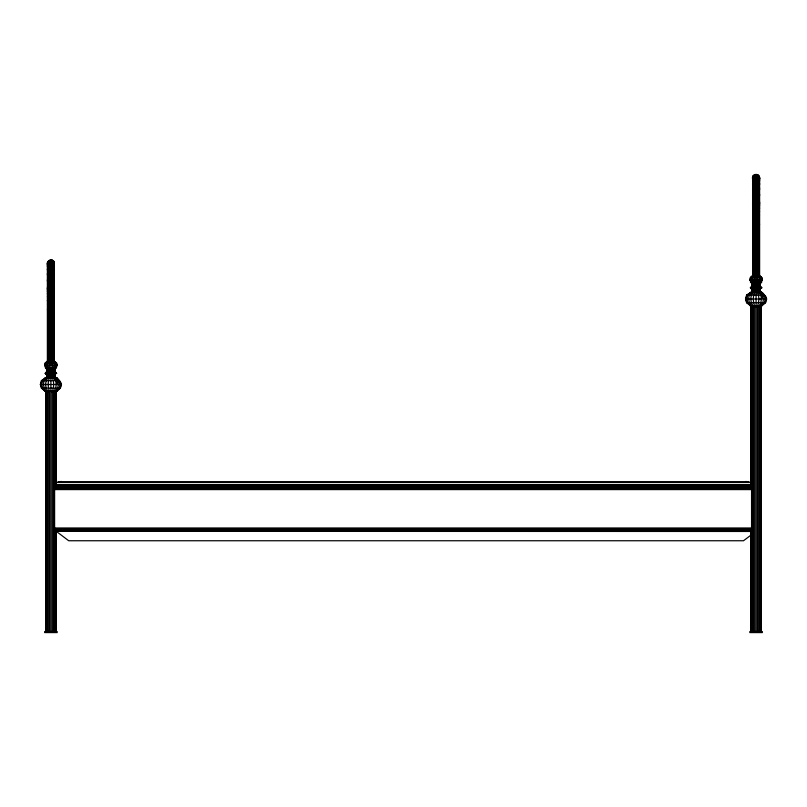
<?xml version="1.0" encoding="UTF-8"?>
<svg xmlns="http://www.w3.org/2000/svg" width="807" height="807" viewBox="0 0 807 807"><rect width="100%" height="100%" fill="white"/><g stroke="black" fill="none" stroke-linecap="round" stroke-linejoin="round"><path stroke-width="1.21" d="M54.402 264.091C55.128 257.362 44.415 260.086 47.895 265.836M54.402 263.395L53.938 265.836M759.105 180.344C762.726 173.021 749.4 172.93 753.062 180.344M759.458 179.497L759.569 177.903L759.569 275.611L761.758 277.517L762.322 279.888L760.164 284.346L760.164 285.981L761.798 287.817L758.973 288.835L758.973 291.468L762.817 296.219L763.553 299.004L762.817 302.605L758.973 306.942M45.424 391.102L42.67 388.106L41.762 384.505L42.67 380.662L47.381 376.96L47.381 375.144L45.969 373.308L47.381 371.472L47.381 369.838L45.515 365.379L45.999 363.009L47.895 361.102L47.895 261.65L50.912 259.904L52.657 260.368L52.657 361.102C56.258 364.804 51.315 369.485 53.776 373.308L52.959 376.96C57.468 380.854 56.994 388.369 52.959 392.434M757.823 174.877L757.823 275.611C761.425 279.303 756.482 283.993 758.943 287.817L758.126 291.468C762.635 295.362 762.161 302.877 758.126 306.942M47.431 300.668C47.895 297.359 53.938 297.349 54.402 300.668M54.402 300.668L53.938 301.909M46.08 392L41.399 388.106L40.35 384.505L41.399 380.662L46.836 376.96L46.836 375.144L45.202 373.308L46.836 371.472L46.836 369.838L44.678 365.379L45.242 363.009L47.431 361.102L54.402 361.102L56.591 363.009L57.156 365.379L54.997 369.838L54.997 371.472L56.631 373.308L53.807 374.327L53.807 376.96L57.65 381.711L58.386 384.505L57.65 388.106L55.401 391.102M752.003 291.468L752.003 289.652L750.369 287.817L752.003 285.981L752.003 284.346L749.844 279.888L750.409 277.517L752.598 275.611L759.569 275.611M751.408 306.499L746.889 302.605L745.88 299.014L746.889 295.17L752.144 291.468M752.003 306.942L746.566 302.605L745.517 299.004L746.566 295.17L752.003 291.468L760.164 291.468L762.433 292.669L765.601 296.219L766.65 299.014L765.601 302.615L760.92 306.499M55.754 392L60.434 388.106L61.483 384.505L60.434 381.711L57.267 378.16L54.997 376.96L46.836 376.96M47.542 263.183C48.289 259.834 53.544 259.834 54.291 263.183M53.938 265.14L54.291 264.293M753.193 306.942C749.36 304.4 747.645 299.508 749.35 295.17L753.193 291.468L753.193 289.652L752.043 287.817L753.193 285.981L753.193 284.346L751.67 279.888L752.074 277.517L753.617 275.611L753.617 175.432L752.709 176.995L752.709 275.611L750.601 277.517L750.056 279.888L752.144 284.346L752.144 285.981L750.56 287.817L752.144 289.652L752.144 291.468M752.709 177.691L753.062 176.158A3.49 3.49 0 0 1 759.105 176.158L759.105 275.611L761.001 277.517L761.485 279.888L759.619 284.346L759.619 285.981L761.031 287.817L759.619 288.835L759.619 291.468L761.576 292.669L764.33 296.219L765.238 299.004L764.33 302.605L759.619 306.942M759.105 179.648L759.458 178.801M53.938 271.374C57.136 264.878 44.698 264.878 47.895 271.374M53.938 267.914C57.136 261.397 44.698 261.397 47.895 267.914M759.105 185.882C762.302 179.376 749.864 179.376 753.062 185.882M759.105 182.422C762.302 175.906 749.864 175.906 753.062 182.422M53.938 276.226C57.126 269.74 44.708 269.74 47.895 276.226M759.105 190.734C762.292 184.238 749.874 184.238 753.062 190.734M53.938 282.45C57.115 275.984 44.718 275.984 47.895 282.45M759.105 196.948C762.282 190.492 749.885 190.492 753.062 196.948M53.938 290.036C57.115 283.6 44.718 283.6 47.895 290.036M759.105 204.544C762.282 198.108 749.885 198.108 753.062 204.544M53.938 291.145C57.085 284.79 44.748 284.79 47.895 291.145M759.105 205.644C762.252 199.299 749.915 199.299 753.062 205.644M51.971 392.434C54.079 387.632 54.402 381.711 51.971 376.96L52.536 365.379L51.819 361.102L51.819 260.025M757.137 306.942C759.246 302.131 759.569 296.209 757.137 291.468L757.702 279.888L756.986 275.611L756.986 174.534M53.938 292.88C57.004 286.778 44.829 286.778 47.895 292.88M759.105 207.389C762.171 201.286 749.996 201.286 753.062 207.389M53.938 295.291C56.883 289.521 44.95 289.521 47.895 295.291M759.105 209.79C762.05 204.03 750.117 204.03 753.062 209.79M53.938 298.318C56.722 292.971 45.111 292.971 47.895 298.318M56.197 384.505L57.65 381.711L60.434 381.711M759.105 212.816C761.889 207.48 750.278 207.48 753.062 212.816M761.364 299.004L762.817 296.219L765.601 296.219M759.105 216.417C761.687 211.585 750.48 211.585 753.062 216.417M53.807 375.144L54.957 373.308L53.807 371.472L53.807 369.838L55.33 365.379L54.926 363.009L53.383 361.102L53.383 260.923L52.657 260.368M758.973 289.652L760.123 287.817L758.973 285.981L758.973 284.346L760.497 279.888L760.093 277.517L758.55 275.611L758.55 175.432M53.938 306.014C56.268 301.768 45.565 301.768 47.895 306.014M759.105 220.523C761.435 216.276 750.732 216.276 753.062 220.523M753.062 176.854C754.646 173.808 759.73 175.169 759.569 178.599M53.938 310.554L54.402 309.676C53.373 307.245 48.46 307.245 47.431 309.676L47.895 310.554M759.105 225.062L759.569 224.185C758.54 221.743 753.627 221.743 752.598 224.185L753.062 225.062M56.409 391.102L59.163 388.106L60.071 384.505L59.163 381.711L56.409 378.16L54.452 376.96L54.452 374.327L55.865 373.308L54.452 371.472L54.452 369.838L56.319 365.379L55.834 363.009L53.938 361.102L53.938 261.65L53.383 260.923L54.291 262.487L54.291 361.102L56.399 363.009L56.944 365.379L54.856 369.838L54.856 371.472L56.44 373.308L54.856 374.327L54.856 376.96L57.045 378.17L60.111 381.711L61.12 384.505L60.111 388.106L55.592 391.99M53.938 315.456C55.602 312.632 46.231 312.632 47.895 315.456M759.105 229.955C760.769 227.14 751.398 227.14 753.062 229.955M53.807 374.327L54.957 373.308M758.973 288.835L760.123 287.817M750.48 535.495L743.499 540.751L68.716 540.751L56.752 531.702M53.938 320.631C55.199 318.644 46.635 318.644 47.895 320.631M759.105 235.13C760.365 233.152 751.801 233.152 753.062 235.13M760.759 306.499L765.278 302.605L766.287 299.004L765.278 296.219L762.212 292.669L760.023 291.468M53.938 325.988C54.664 324.989 47.109 324.928 47.895 325.988M759.105 240.496C759.881 239.477 752.487 239.437 753.062 240.496M61.302 481.426L56.409 482.475L750.742 482.475L745.839 481.426M759.105 246.115L753.062 246.115M53.938 331.616L47.895 331.616M753.778 189.11L754.606 189.11M757.269 189.11L758.096 189.11M48.612 274.612L49.439 274.612M52.102 274.612L52.929 274.612M750.409 277.517L761.758 277.517M749.844 279.888L762.322 279.888M750.409 282.198L761.758 282.198M752.003 284.346L760.164 284.346M752.003 285.981L760.164 285.981M750.369 287.817L761.798 287.817M752.003 289.652L760.164 289.652M749.733 292.669L762.433 292.669M746.566 295.17L760.84 295.17L762.817 296.219L759.256 292.669M745.517 299.014L766.65 299.014M746.566 302.615L765.601 302.605M749.733 305.611L762.433 305.611M752.144 306.942L760.023 306.942M45.242 363.009L56.591 363.009M44.678 365.379L57.156 365.379M45.242 367.689L56.591 367.689M46.836 369.838L54.997 369.838M46.836 371.472L54.997 371.472M45.202 373.308L56.631 373.308M47.381 375.144L46.836 375.144L54.997 375.144L54.452 375.144M44.567 378.17L57.267 378.16M41.399 380.662L55.673 380.662L57.65 381.711L54.089 378.16M40.35 384.505L61.483 384.505M41.399 388.106L60.434 388.106M44.567 391.102L57.267 391.113M58.709 481.769L748.442 481.769M55.875 484.563L751.267 484.563M54.926 486.107L751.327 486.107M54.926 486.228L751.327 486.228M54.926 486.571L751.327 486.571M54.926 487.125L751.327 487.125M54.926 487.852L752.588 487.852M54.926 488.689L752.588 488.689M53.666 489.597L752.588 489.597M53.666 527.98L752.588 527.98M54.926 528.878L752.588 528.878M54.926 529.725L752.588 529.725M54.926 530.451L751.327 530.451M54.926 531.006L751.327 531.006M54.926 531.349L751.327 531.47M44.587 631.538L57.247 631.538M749.753 631.538L762.413 631.538M44.587 632.587L57.247 632.587M749.753 632.587L762.413 632.587M46.241 392L41.722 388.106L40.713 384.505L41.722 380.662L46.977 376.96L46.977 375.144L45.394 373.308L46.977 371.472L46.977 369.838L44.889 365.379L45.434 363.009L47.542 361.102L47.542 262.487M752.548 306.942L747.837 302.605L746.929 299.004L747.837 295.17L752.548 291.468L752.548 289.652L751.135 287.817L752.548 285.981L752.548 284.346L750.681 279.888L751.166 277.517L753.062 275.611L753.062 176.158M48.45 260.923L48.45 361.102L46.907 363.009L46.503 365.379L48.027 369.838L48.027 371.472L46.877 373.308L48.027 375.144L48.027 376.96L44.183 380.662C42.478 385 44.193 389.902 48.027 392.434M754.041 306.942C750.006 302.877 749.532 295.362 754.041 291.468L753.224 287.817C755.685 283.993 750.742 279.303 754.343 275.611L754.343 174.877M48.874 392.434C44.839 388.369 44.365 380.854 48.874 376.96L48.057 373.308C50.518 369.485 45.575 364.804 49.177 361.102L49.177 260.368M47.895 301.909L47.431 300.668M755.029 306.942C752.921 302.131 752.598 296.209 755.029 291.468L754.464 279.888L755.181 275.611L755.181 174.534M753.062 179.648L752.598 177.903L752.598 275.611M47.895 265.14L47.431 263.395L47.431 361.102M745.88 299.004L746.889 302.605M49.277 391.102C47.845 386.553 47.573 381.277 49.863 376.96L49.298 365.379L50.014 361.102L50.014 260.025M761.314 305.611L761.314 631.538M761.142 305.611L761.142 631.538M760.618 305.611L760.618 631.538M760.164 288.835L760.164 291.468M760.023 291.468L760.023 288.835L761.606 287.817L760.023 285.981L760.023 284.346L762.111 279.888L761.566 277.517L759.458 275.611L759.458 176.995M759.78 305.611L759.78 631.538M758.701 305.611L758.701 631.538M757.44 305.611L757.44 631.538M756.088 174.413L756.088 631.538M754.727 305.611L754.727 631.538M753.466 305.611L753.466 631.538M752.386 305.611L752.386 631.538M751.549 305.611L751.549 631.538M751.024 305.611L751.024 486.823M751.024 530.865L751.024 631.538M750.853 305.611L750.853 486.823M750.853 530.865L750.853 631.538M56.147 391.102L56.147 486.782M56.147 530.835L56.147 631.538M55.976 391.102L55.976 486.782M55.976 530.835L55.976 631.538M55.451 391.102L55.451 488.033M55.451 529.574L55.451 631.538M54.997 374.327L54.997 376.96M54.614 391.102L54.614 631.538M53.534 391.102L53.534 631.538M52.273 391.102L52.273 631.538M50.912 259.904L50.912 631.538M49.56 391.102L49.56 631.538M48.299 391.102L48.299 631.538M47.22 391.102L47.22 631.538M46.382 391.102L46.382 631.538M45.858 391.102L45.858 631.538M45.686 391.102L45.686 631.538"/></g></svg>
